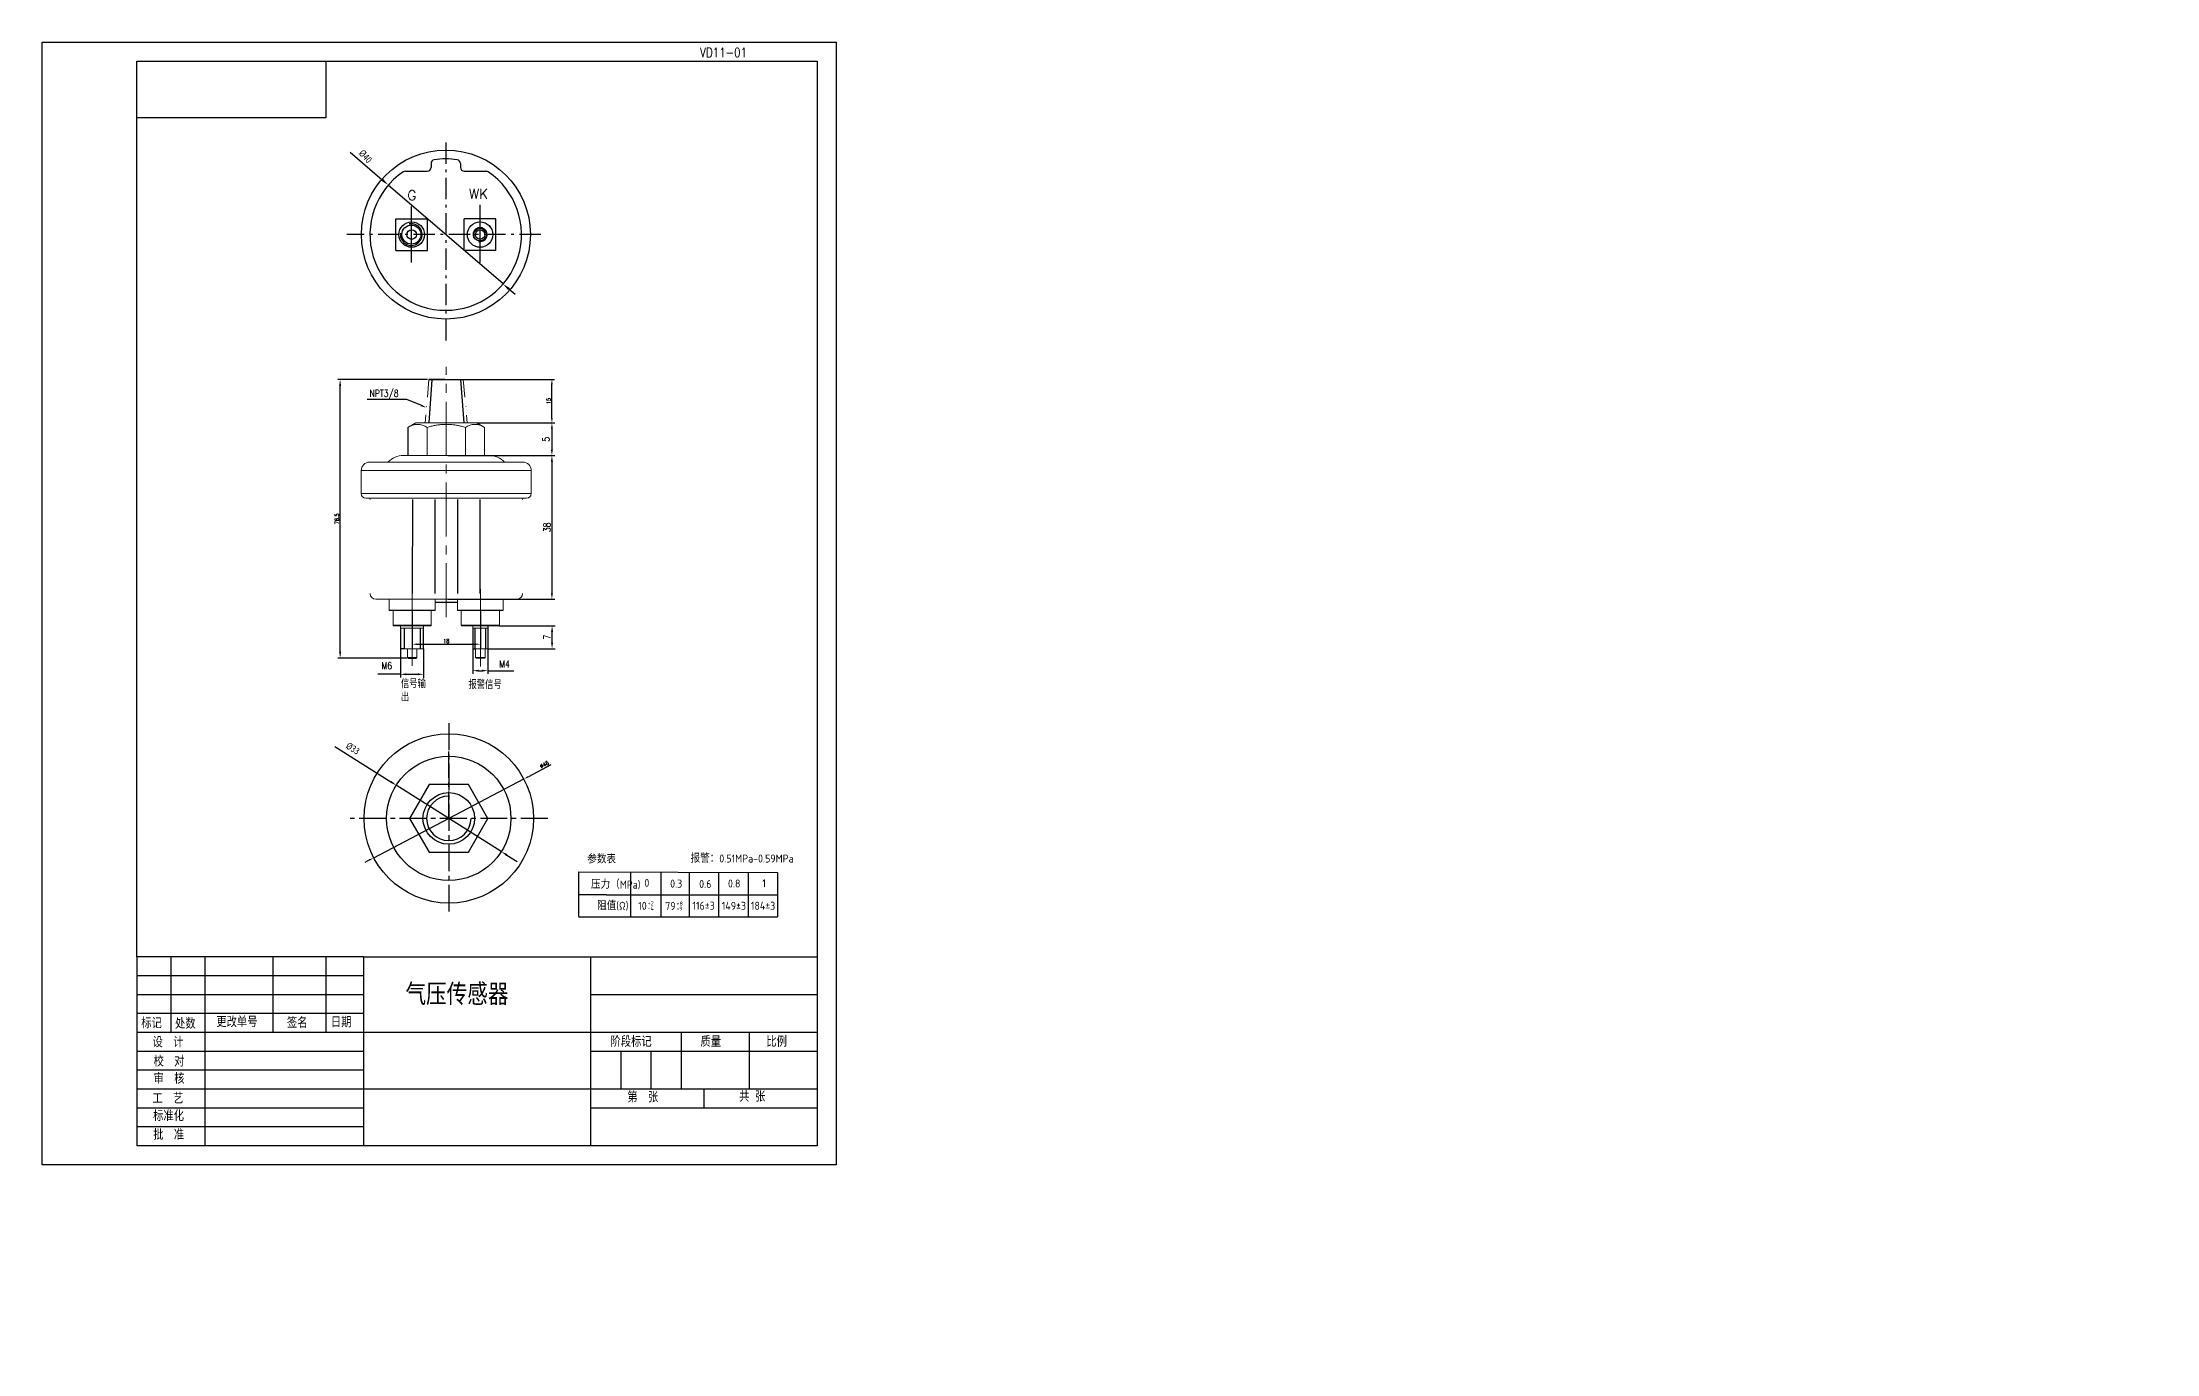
# Model space of a CAD drawing. Extents: x 262 to 4832, y 17 to 1407.
# Drawn here: x 1474 to 2531, y 751 to 1407 of the extents above; entities that cross this region are included whole.
import ezdxf

# ---------------------------------------------------------------- set-up
doc = ezdxf.new("R2010")
doc.units = 0
doc.header["$LTSCALE"] = 0.707071
for name, pattern in [('ACAD_ISO04W100', [30.5, 24, -3, 0.5, -3]), ('CENTER2', [28.575, 19.05, -3.175, 3.175, -3.175]), ('DASHDOT', [25.4, 12.7, -6.35, 0, -6.35]), ('HIDDEN', [0.2, 0.1, -0.1]), ('LINETYPE3', [25, 15, -4, 2, -4])]:
    doc.linetypes.add(name, pattern=pattern)
doc.layers.get('0').update_dxf_attribs({"linetype": 'CONTINUOUS'})
doc.layers.get('DEFPOINTS').update_dxf_attribs({"linetype": 'CONTINUOUS'})
for name, color, linetype in [('CCX', 7, 'CONTINUOUS'), ('CU', 1, 'CONTINUOUS'), ('标注', 7, 'CONTINUOUS'), ('粗实线', 1, 'CONTINUOUS'), ('细实线', 3, 'CONTINUOUS')]:
    doc.layers.add(name, color=color, linetype=linetype)
doc.layers.add('CENTR', color=1, linetype='DASHDOT', lineweight=15)
doc.layers.add('中心线', color=4, linetype='ACAD_ISO04W100', lineweight=0)
doc.styles.add('DIMSTYLE1', font='isocp.shx', dxfattribs={"height": 4, "bigfont": '工程汉字.shx'})
doc.styles.get("Standard").update_dxf_attribs({"font": 'txt.shx', "width": 0.8, "height": 2, "bigfont": '工程汉字.shx'})
doc.dimstyles.new('ISO-25', dxfattribs={"dimtxt": 2.5, "dimasz": 2.5, "dimexe": 1.25, "dimexo": 0.625, "dimtad": 1, "dimtxsty": 'Standard', "dimcen": 2.5, "dimadec": 0, "dimazin": 0, "dimtfac": 1, "dimtmove": 0, "dimatfit": 3, "dimfxl": 1, "dimarcsym": 0})

# ---------------------------------------------------------------- blocks, each defined once
blk = doc.blocks.new('*D187')
at = {"layer": 'CCX', "color": 0, "lineweight": -2, "transparency": 16777216}
for p, q in [((1639.8, 999.4), (1714.8, 1038.8)), ((1728.3, 1045.8), (1717.1, 1039.9)), ((1637.6, 998.3), (1635.4, 997.1))]:
    blk.add_line(p, q, dxfattribs=at)
at = {"layer": 'CCX', "color": 0, "transparency": 16777216}
for points in [[(1716.9, 1040.3), (1717.2, 1039.6), (1714.8, 1038.8)], [(1637.4, 998.6), (1637.8, 997.9), (1639.8, 999.4)]]:
    blk.add_solid(points, dxfattribs=at)
at = {"layer": 'DEFPOINTS', "color": 0, "transparency": 16777216}
for p in [(1714.8, 1038.8), (1639.8, 999.4)]:
    blk.add_point(p, dxfattribs=at)
at = {"layer": 'CCX', "color": 0, "transparency": 16777216, "insert": (1725.1, 1046), "char_height": 2, "attachment_point": 5, "rotation": 27.6706}
blk.add_mtext('%%C46', dxfattribs=at)
blk = doc.blocks.new('*D185')
at = {"layer": 'CCX', "color": 0, "lineweight": -2, "transparency": 16777216}
for p, q in [((1676.7, 1238.6), (1730.1, 1238.6)), ((1728.9, 1219.4), (1728.9, 1236.1)), ((1691.9, 1216.9), (1730.1, 1216.9))]:
    blk.add_line(p, q, dxfattribs=at)
at = {"layer": 'CCX', "color": 0, "transparency": 16777216}
for points in [[(1728.4, 1236.1), (1729.3, 1236.1), (1728.9, 1238.6)], [(1728.4, 1219.4), (1729.3, 1219.4), (1728.9, 1216.9)]]:
    blk.add_solid(points, dxfattribs=at)
at = {"layer": 'DEFPOINTS', "color": 0, "transparency": 16777216}
for p in [(1676.1, 1238.6), (1728.9, 1238.6), (1691.3, 1216.9)]:
    blk.add_point(p, dxfattribs=at)
at = {"layer": 'CCX', "color": 0, "transparency": 16777216, "insert": (1727.2, 1227.8), "char_height": 2, "attachment_point": 5, "rotation": 90}
blk.add_mtext('15', dxfattribs=at)
blk = doc.blocks.new('*D188')
at = {"layer": 'CCX', "color": 0, "lineweight": -2, "transparency": 16777216}
for p, q in [((1659, 1112.5), (1659, 1105)), ((1693.1, 1112.5), (1693.1, 1105)), ((1661.5, 1106.2), (1690.6, 1106.2))]:
    blk.add_line(p, q, dxfattribs=at)
at = {"layer": 'CCX', "color": 0, "transparency": 16777216}
for points in [[(1661.5, 1106.6), (1661.5, 1105.8), (1659, 1106.2)], [(1690.6, 1106.6), (1690.6, 1105.8), (1693.1, 1106.2)]]:
    blk.add_solid(points, dxfattribs=at)
at = {"layer": 'DEFPOINTS', "color": 0, "transparency": 16777216}
for p in [(1659, 1113.1), (1693.1, 1113.1), (1693.1, 1106.2)]:
    blk.add_point(p, dxfattribs=at)
at = {"layer": 'CCX', "color": 0, "transparency": 16777216, "insert": (1676.1, 1107.8), "char_height": 2, "attachment_point": 5}
blk.add_mtext('18', dxfattribs=at)
blk = doc.blocks.new('*D186')
at = {"layer": 'CCX', "color": 0, "lineweight": -2, "transparency": 16777216}
for p, q in [((1666.7, 1238.6), (1621.8, 1238.6)), ((1623, 1102.4), (1623, 1235.4)), ((1656.4, 1099.2), (1621.8, 1099.2))]:
    blk.add_line(p, q, dxfattribs=at)
at = {"layer": 'CCX', "color": 0, "transparency": 16777216}
for points in [[(1622.5, 1235.4), (1623.5, 1235.4), (1623, 1238.6)], [(1622.5, 1102.4), (1623.5, 1102.4), (1623, 1099.2)]]:
    blk.add_solid(points, dxfattribs=at)
at = {"layer": 'DEFPOINTS', "color": 0, "transparency": 16777216}
for p in [(1623, 1238.6), (1667.3, 1238.6), (1657, 1099.2)]:
    blk.add_point(p, dxfattribs=at)
at = {"layer": 'CCX', "color": 0, "transparency": 16777216, "insert": (1621.4, 1168.9), "char_height": 2, "attachment_point": 5, "rotation": 90}
blk.add_mtext('78.5', dxfattribs=at)

msp = doc.modelspace()

# ---------------------------------------------------------------- hatches: boundary and pattern name
msp.add_hatch(color=7).paths.add_polyline_path([(1692.957, 1317.402), (1692.957, 1317.508, -0.12376249), (1692.587, 1317.391, -0.01454544)])

# ---------------------------------------------------------------- linework, layer by layer
at = {"color": 7}
for p, q in [((1521.335, 1397.756, -0.555), (1861.535, 1397.756, -0.555)), ((1521.335, 949.826, -0.555), (1521.335, 1397.756, -0.555)), ((1861.535, 1397.756, -0.555), (1861.535, 855.326, -0.555)), ((1627.978, 1352.279, -0.555), (1644.049, 1338.422, -0.555)), ((1655.596, 1342.715, -0.555), (1666.531, 1342.715, -0.555)), ((1668.439, 1346.594, -0.555), (1668.439, 1344.623, -0.555)), ((1683.131, 1346.594, -0.555), (1683.131, 1344.623, -0.555)), ((1685.039, 1342.715, -0.555), (1689.324, 1342.715, -0.555)), ((1689.324, 1342.715, -0.555), (1695.974, 1342.715, -0.555)), ((1704.428, 1286.363, -0.555), (1647.06, 1335.826, -0.555)), ((1658.613, 1297.019, -0.555), (1658.613, 1325.091, -0.555)), ((1692.957, 1297.393, -0.555), (1692.957, 1325.946, -0.555)), ((1692.957, 1297.019, -0.555), (1692.957, 1325.091, -0.555)), ((1650.83, 1318.992, -0.555), (1666.73, 1318.992, -0.555)), ((1650.83, 1303.092, -0.555), (1650.83, 1318.992, -0.555)), ((1666.73, 1303.092, -0.555), (1666.73, 1318.992, -0.555)), ((1700.907, 1318.992, -0.555), (1685.007, 1318.992, -0.555)), ((1685.007, 1303.092, -0.555), (1685.007, 1318.992, -0.555)), ((1700.907, 1303.092, -0.555), (1700.907, 1318.992, -0.555)), ((1650.83, 1303.092, -0.555), (1666.73, 1303.092, -0.555)), ((1700.907, 1303.092, -0.555), (1685.007, 1303.092, -0.555)), ((1707.438, 1283.768, -0.555), (1710.449, 1281.172, -0.555)), ((1667.315, 1238.642, -0.555), (1684.498, 1238.642, -0.555)), ((1668.873, 1238.596, -0.555), (1667.334, 1216.925, -0.555)), ((1683.238, 1238.642, -0.555), (1684.78, 1216.925, -0.555)), ((1656.874, 1214.648, -0.555), (1656.874, 1200.59, -0.555)), ((1634.735, 949.826, -0.555), (1521.335, 949.826, -0.555)), ((1521.335, 949.826, -0.555), (1521.335, 855.326, -0.555)), ((1634.735, 949.826, -0.555), (1634.735, 855.326, -0.555)), ((1634.735, 949.826, -0.555), (1861.535, 949.826, -0.555)), ((1748.135, 949.826, -0.555), (1748.135, 855.326, -0.555)), ((1861.535, 930.926, -0.555), (1748.135, 930.926, -0.555)), ((1634.735, 912.026, -0.555), (1521.335, 912.026, -0.555)), ((1861.535, 912.026, -0.555), (1634.735, 912.026, -0.555)), ((1861.535, 883.676, -0.555), (1634.735, 883.676, -0.555)), ((1861.535, 855.326, -0.555), (1521.335, 855.326, -0.555))]:
    msp.add_line(p, q, dxfattribs=at)
at = {"lineweight": -3}
for p, q in [((1521.335, 1397.756, -0.555), (1615.835, 1397.756, -0.555)), ((1615.835, 1397.756, -0.555), (1615.835, 1369.406, -0.555)), ((1615.835, 1369.406, -0.555), (1521.335, 1369.406, -0.555))]:
    msp.add_line(p, q, dxfattribs=at)
at = {"color": 7, "linetype": 'LINETYPE3'}
for p, q in [((1675.868, 1357.054, -0.555), (1675.868, 1257.67, -0.555)), ((1723.357, 1311.042, -0.555), (1626.362, 1311.042, -0.555))]:
    msp.add_line(p, q, dxfattribs=at)
for p, q in [((1742.235, 992.296, -0.555), (1742.235, 970.263, -0.555)), ((1768.174, 991.971, -0.555), (1768.174, 969.938, -0.555)), ((1797.425, 991.971, -0.555), (1797.425, 969.938, -0.555)), ((1812.185, 991.971, -0.555), (1812.185, 969.938, -0.555)), ((1826.945, 991.971, -0.555), (1826.945, 969.938, -0.555)), ((1841.705, 991.971, -0.555), (1841.705, 969.938, -0.555)), ((1756.225, 980.825, -0.555), (1841.705, 980.825, -0.555)), ((1742.235, 969.938, -0.555), (1841.705, 969.938, -0.555))]:
    msp.add_line(p, q)
at = {"color": 7, "lineweight": -3}
msp.add_line((1804.835, 883.676, -0.555), (1804.835, 874.226, -0.555), dxfattribs=at)
at = {"color": 7}
for centre, radius in [((1675.868, 1311.042, -0.555), 42.262), ((1658.78, 1311.042, -0.555), 6.36), ((1658.613, 1311.042, -0.555), 4.77), ((1658.78, 1311.042, -0.555), 2.385), ((1692.957, 1311.042, -0.555), 6.36), ((1692.957, 1311.042, -0.555), 3.18), ((1692.957, 1311.042, -0.555), 2.385)]:
    msp.add_circle(centre, radius, dxfattribs=at)
for centre, radius, start, end in [((1655.596, 1340.807, -0.555), 1.908, 90, 124.148424), ((1666.531, 1344.623, -0.555), 1.908, 270, 0), ((1670.347, 1346.594, -0.555), 1.908, 98.696106, 180), ((1675.785, 1311.042, -0.555), 37.874, 81.303894, 98.696106), ((1681.223, 1346.594, -0.555), 1.908, 0, 81.303894), ((1685.039, 1344.623, -0.555), 1.908, 180, 270), ((1695.974, 1340.807, -0.555), 1.908, 55.851576, 90), ((1675.785, 1311.042, -0.555), 37.874, 124.148424, 270.126413), ((1675.785, 1311.042, -0.555), 37.874, 270.126413, 55.851576), ((1658.552, 1311.042, -0.555), 5.438, 173.286788, 101.480746), ((1692.957, 1311.042, -0.555), 3.519, 257.457716, 206.775449)]:
    msp.add_arc(centre, radius, start, end, dxfattribs=at)
for points in [[(1643.617, 1337.92, -0.555), (1644.482, 1338.924, -0.555), (1647.06, 1335.826, -0.555)], [(1707.006, 1283.266, -0.555), (1707.871, 1284.269, -0.555), (1704.428, 1286.363, -0.555)]]:
    msp.add_solid(points, dxfattribs=at)
at = {"layer": 'CCX', "color": 7}
for p, q in [((1675.307, 1238.642, -0.555), (1667.315, 1238.642, -0.555)), ((1668.86, 1238.421, -0.555), (1667.334, 1216.925, -0.555)), ((1683.238, 1238.642, -0.555), (1684.78, 1216.925, -0.555)), ((1683.238, 1238.642, -0.555), (1684.78, 1216.925, -0.555)), ((1691.297, 1216.925, -0.555), (1730.386, 1216.925, -0.555)), ((1728.886, 1213.925, -0.555), (1728.886, 1203.542, -0.555)), ((1676.807, 1200.542, -0.555), (1730.386, 1200.542, -0.555)), ((1676.807, 1200.542, -0.555), (1730.386, 1200.542, -0.555)), ((1728.886, 1197.542, -0.555), (1728.886, 1131.723, -0.555)), ((1659.007, 1122.544, -0.555), (1659.007, 1103.737, -0.555)), ((1676.807, 1128.723, -0.555), (1730.386, 1128.723, -0.555)), ((1693.107, 1122.544, -0.555), (1693.107, 1103.737, -0.555)), ((1653.173, 1114.245, -0.555), (1653.173, 1103.958, -0.555)), ((1695.777, 1103.958, -0.555), (1695.777, 1114.247, -0.555)), ((1653.173, 1103.958, -0.555), (1653.173, 1103.958, -0.555)), ((1653.37, 1103.958, -0.555), (1653.173, 1103.958, -0.555)), ((1653.173, 1103.958, -0.555), (1653.173, 1089.554, -0.555)), ((1664.722, 1103.958, -0.555), (1664.722, 1089.429, -0.555)), ((1689.333, 1103.958, -0.555), (1689.333, 1091.348, -0.555)), ((1696.911, 1103.958, -0.555), (1696.911, 1091.348, -0.555)), ((1656.173, 1091.16, -0.555), (1661.722, 1091.16, -0.555)), ((1657.007, 1099.196, -0.555), (1661.007, 1099.196, -0.555)), ((1657.007, 1099.196, -0.555), (1661.007, 1099.196, -0.555)), ((1692.333, 1092.956, -0.555), (1693.911, 1092.956, -0.555)), ((1696.911, 1092.956, -0.555), (1709.911, 1092.956, -0.555))]:
    msp.add_line(p, q, dxfattribs=at)
at = {"layer": 'CCX'}
for p, q in [((1653.173, 1091.16, -0.555), (1641.842, 1091.16, -0.555)), ((1742.235, 992.296, -0.555), (1841.705, 991.971, -0.555)), ((1783.4, 992.083, -0.555), (1783.4, 970.033, -0.555)), ((1756.225, 980.825, -0.555), (1742.235, 980.825, -0.555))]:
    msp.add_line(p, q, dxfattribs=at)
at = {"layer": 'CCX', "color": 7}
for points in [[(1728.386, 1213.925, -0.555), (1729.386, 1213.925, -0.555), (1728.886, 1216.925, -0.555)], [(1728.386, 1203.542, -0.555), (1729.386, 1203.542, -0.555), (1728.886, 1200.542, -0.555)], [(1728.386, 1197.542, -0.555), (1729.386, 1197.542, -0.555), (1728.886, 1200.542, -0.555)], [(1728.386, 1131.723, -0.555), (1729.386, 1131.723, -0.555), (1728.886, 1128.723, -0.555)], [(1656.173, 1091.66, -0.555), (1656.173, 1090.66, -0.555), (1653.173, 1091.16, -0.555)], [(1661.722, 1091.66, -0.555), (1661.722, 1090.66, -0.555), (1664.722, 1091.16, -0.555)], [(1692.333, 1093.456, -0.555), (1692.333, 1092.456, -0.555), (1689.333, 1092.956, -0.555)], [(1693.911, 1093.456, -0.555), (1693.911, 1092.456, -0.555), (1696.911, 1092.956, -0.555)]]:
    msp.add_solid(points, dxfattribs=at)
at = {"layer": 'CENTR', "color": 7}
for p, q in [((1667.315, 1238.642, -0.555), (1665.888, 1220.753, -0.555)), ((1684.498, 1238.642, -0.555), (1686.234, 1220.737, -0.555))]:
    msp.add_line(p, q, dxfattribs=at)
at = {"layer": 'CENTR', "color": 7, "linetype": 'Continuous'}
for p, q in [((1684.498, 1238.642, -0.555), (1668.532, 1238.642, -0.555)), ((1683.289, 1237.864, -0.555), (1683.283, 1237.939, -0.555)), ((1667.094, 1235.956, -0.555), (1667.094, 1235.992, -0.555)), ((1660.817, 1216.925, -0.555), (1656.874, 1214.648, -0.555)), ((1691.297, 1216.925, -0.555), (1660.817, 1216.925, -0.555)), ((1665.879, 1220.737, -0.555), (1665.579, 1216.925, -0.555)), ((1665.879, 1220.735, -0.555), (1665.88, 1220.737, -0.555)), ((1665.88, 1220.737, -0.555), (1665.893, 1220.75, -0.555)), ((1684.659, 1220.737, -0.555), (1684.644, 1220.752, -0.555)), ((1685.996, 1223.575, -0.555), (1685.996, 1223.607, -0.555)), ((1686.146, 1221.671, -0.555), (1686.146, 1221.702, -0.555)), ((1686.234, 1220.737, -0.555), (1686.534, 1216.925, -0.555)), ((1691.297, 1216.925, -0.555), (1695.24, 1214.648, -0.555)), ((1666.465, 1200.542, -0.555), (1666.465, 1214.648, -0.555)), ((1685.649, 1200.542, -0.555), (1685.649, 1214.648, -0.555)), ((1695.24, 1200.542, -0.555), (1695.24, 1214.648, -0.555)), ((1714.347, 1197.303, -0.555), (1637.766, 1197.303, -0.555)), ((1697.583, 1200.542, -0.555), (1654.53, 1200.542, -0.555)), ((1718.538, 1193.112, -0.555), (1633.575, 1193.112, -0.555)), ((1633.575, 1193.112, -0.555), (1633.575, 1181.492, -0.555)), ((1718.538, 1193.112, -0.555), (1718.538, 1181.492, -0.555)), ((1718.538, 1181.492, -0.555), (1633.575, 1181.492, -0.555)), ((1716.252, 1179.206, -0.555), (1635.861, 1179.206, -0.555)), ((1711.299, 1128.723, -0.555), (1640.814, 1128.723, -0.555)), ((1647.577, 1128.723, -0.555), (1647.577, 1123.294, -0.555)), ((1670.437, 1123.294, -0.555), (1647.577, 1123.294, -0.555)), ((1670.151, 1123.008, -0.555), (1647.863, 1123.008, -0.555)), ((1649.482, 1123.008, -0.555), (1649.482, 1115.674, -0.555)), ((1668.532, 1123.008, -0.555), (1668.532, 1115.674, -0.555)), ((1670.437, 1128.723, -0.555), (1670.437, 1123.294, -0.555)), ((1681.677, 1128.723, -0.555), (1681.677, 1123.294, -0.555)), ((1704.537, 1123.294, -0.555), (1681.677, 1123.294, -0.555)), ((1704.251, 1123.008, -0.555), (1681.962, 1123.008, -0.555)), ((1683.582, 1123.008, -0.555), (1683.582, 1115.674, -0.555)), ((1702.632, 1123.008, -0.555), (1702.632, 1115.674, -0.555)), ((1704.537, 1128.723, -0.555), (1704.537, 1123.294, -0.555)), ((1668.532, 1115.674, -0.555), (1649.482, 1115.674, -0.555)), ((1668.246, 1115.388, -0.555), (1649.768, 1115.388, -0.555)), ((1653.173, 1114.245, -0.555), (1653.173, 1115.388, -0.555)), ((1664.7, 1114.245, -0.555), (1653.173, 1114.245, -0.555)), ((1664.7, 1114.245, -0.555), (1664.7, 1115.348, -0.555)), ((1702.632, 1115.674, -0.555), (1683.582, 1115.674, -0.555)), ((1702.346, 1115.388, -0.555), (1683.867, 1115.388, -0.555)), ((1689.302, 1114.245, -0.555), (1689.302, 1115.387, -0.555)), ((1690.78, 1114.245, -0.555), (1689.302, 1114.245, -0.555)), ((1696.911, 1114.245, -0.555), (1690.78, 1114.245, -0.555)), ((1696.911, 1114.725, -0.555), (1696.911, 1115.388, -0.555)), ((1654.909, 1103.958, -0.555), (1664.722, 1103.958, -0.555)), ((1656.626, 1103.958, -0.555), (1656.626, 1099.577, -0.555)), ((1656.626, 1099.577, -0.555), (1657.007, 1099.196, -0.555)), ((1661.388, 1099.577, -0.555), (1656.626, 1099.577, -0.555)), ((1661.388, 1099.577, -0.555), (1661.007, 1099.196, -0.555)), ((1661.388, 1103.958, -0.555), (1661.388, 1099.577, -0.555)), ((1664.698, 1103.986, -0.555), (1664.722, 1103.958, -0.555)), ((1690.263, 1103.958, -0.555), (1696.911, 1103.958, -0.555)), ((1690.428, 1104.067, -0.555), (1690.428, 1104.052, -0.555)), ((1690.725, 1103.958, -0.555), (1690.725, 1099.577, -0.555)), ((1690.725, 1099.577, -0.555), (1691.106, 1099.196, -0.555)), ((1695.488, 1099.577, -0.555), (1690.725, 1099.577, -0.555)), ((1695.488, 1099.577, -0.555), (1695.107, 1099.196, -0.555)), ((1695.488, 1103.958, -0.555), (1695.488, 1099.577, -0.555)), ((1661.007, 1099.196, -0.555), (1657.007, 1099.196, -0.555)), ((1695.107, 1099.196, -0.555), (1691.106, 1099.196, -0.555))]:
    msp.add_line(p, q, dxfattribs=at)
at = {"layer": 'CENTR', "color": 7, "linetype": 'HIDDEN'}
for p, q in [((1668.878, 1238.642, -0.555), (1668.878, 1238.599, -0.555)), ((1668.878, 1238.6, -0.555), (1668.881, 1238.642, -0.555)), ((1668.94, 1238.642, -0.555), (1668.878, 1238.6, -0.555)), ((1668.878, 1238.6, -0.555), (1668.878, 1238.599, -0.555)), ((1683.31, 1237.57, -0.555), (1683.289, 1237.864, -0.555)), ((1683.31, 1237.569, -0.555), (1683.31, 1237.879, -0.555)), ((1684.671, 1220.737, -0.555), (1684.644, 1220.752, -0.555)), ((1664.7, 1115.348, -0.555), (1664.7, 1115.388, -0.555)), ((1689.302, 1115.387, -0.555), (1689.32, 1115.365, -0.555)), ((1689.314, 1115.368, -0.555), (1689.32, 1115.365, -0.555)), ((1690.428, 1104.052, -0.555), (1690.428, 1104.04, -0.555))]:
    msp.add_line(p, q, dxfattribs=at)
at = {"layer": 'CENTR', "color": 7, "linetype": 'Continuous'}
for centre, radius, start, end in [((1637.766, 1193.112, -0.555), 4.191, 90, 180), ((1654.53, 1190.177, -0.555), 10.365, 90, 136.375061), ((1697.583, 1190.177, -0.555), 10.365, 43.624939, 90), ((1714.347, 1193.112, -0.555), 4.191, 0, 90), ((1635.861, 1181.492, -0.555), 2.286, 180, 270), ((1637.385, 1178.634, -0.555), 0.572, 0, 90), ((1714.728, 1178.634, -0.555), 0.572, 90, 180), ((1716.252, 1181.492, -0.555), 2.286, 270, 0), ((1640.814, 1131.581, -0.555), 2.857, 180, 270), ((1711.299, 1131.581, -0.555), 2.857, 270, 0), ((1647.863, 1123.294, -0.555), 0.286, 180, 270), ((1670.151, 1123.294, -0.555), 0.286, 270, 0), ((1681.962, 1123.294, -0.555), 0.286, 180, 270), ((1704.251, 1123.294, -0.555), 0.286, 270, 0), ((1649.768, 1115.674, -0.555), 0.286, 180, 270), ((1668.246, 1115.674, -0.555), 0.286, 270, 0), ((1683.867, 1115.674, -0.555), 0.286, 180, 270), ((1702.346, 1115.674, -0.555), 0.286, 270, 0)]:
    msp.add_arc(centre, radius, start, end, dxfattribs=at)
at = {"layer": 'CENTR', "color": 7, "linetype": 'HIDDEN'}
for centre, start, end in [((1654.53, 1190.177, -0.555), 136.375061, 136.564106), ((1697.583, 1190.177, -0.555), 43.435894, 43.624939)]:
    msp.add_arc(centre, 10.365, start, end, dxfattribs=at)
at = {"layer": 'CENTR', "color": 7, "linetype": 'Continuous'}
for points in [[(1667.246, 1237.864, -0.555), (1667.229, 1237.881, -0.555), (1667.244, 1237.898, -0.555)], [(1683.264, 1237.927, -0.555), (1683.278, 1237.935, -0.555)], [(1683.284, 1237.868, -0.555), (1683.292, 1237.878, -0.555)], [(1683.292, 1237.878, -0.555), (1683.296, 1237.886, -0.555)], [(1683.296, 1237.886, -0.555), (1683.3, 1237.895, -0.555), (1683.301, 1237.9, -0.555)], [(1683.301, 1237.9, -0.555), (1683.3, 1237.905, -0.555)], [(1666.465, 1214.648, -0.555), (1665.462, 1215.179, -0.555), (1664.497, 1215.591, -0.555), (1663.55, 1215.889, -0.555), (1662.609, 1216.071, -0.555), (1661.668, 1216.132, -0.555), (1660.727, 1216.07, -0.555), (1659.786, 1215.888, -0.555), (1658.839, 1215.59, -0.555), (1657.874, 1215.178, -0.555), (1656.874, 1214.648, -0.555)], [(1665.888, 1220.753, -0.555), (1666.027, 1220.786, -0.555)], [(1685.649, 1214.648, -0.555), (1683.642, 1215.179, -0.555), (1681.713, 1215.591, -0.555), (1679.82, 1215.889, -0.555), (1677.937, 1216.071, -0.555), (1676.056, 1216.132, -0.555), (1674.174, 1216.07, -0.555), (1672.292, 1215.889, -0.555), (1670.399, 1215.591, -0.555), (1668.472, 1215.179, -0.555), (1666.465, 1214.648, -0.555)], [(1684.649, 1220.757, -0.555), (1684.589, 1220.782, -0.555)], [(1695.24, 1214.648, -0.555), (1694.239, 1215.178, -0.555), (1693.275, 1215.59, -0.555), (1692.327, 1215.888, -0.555), (1691.386, 1216.07, -0.555), (1690.445, 1216.132, -0.555), (1689.504, 1216.071, -0.555), (1688.562, 1215.889, -0.555), (1687.616, 1215.591, -0.555), (1686.652, 1215.179, -0.555), (1685.649, 1214.648, -0.555)]]:
    msp.add_spline(points, degree=3, dxfattribs=at)
at = {"layer": 'CENTR', "color": 7, "linetype": 'HIDDEN'}
for points in [[(1683.279, 1237.926, -0.555), (1683.265, 1237.931, -0.555)], [(1683.3, 1237.905, -0.555), (1683.279, 1237.926, -0.555)], [(1683.315, 1237.887, -0.555), (1683.291, 1237.901, -0.555)], [(1684.525, 1220.788, -0.555), (1684.516, 1220.788, -0.555)], [(1684.589, 1220.782, -0.555), (1684.525, 1220.788, -0.555)], [(1689.297, 1115.388, -0.555), (1689.297, 1115.384, -0.555)], [(1689.297, 1115.384, -0.555), (1689.298, 1115.38, -0.555)], [(1689.298, 1115.38, -0.555), (1689.313, 1115.365, -0.555)]]:
    msp.add_spline(points, degree=3, dxfattribs=at)
at = {"layer": 'CU', "color": 7}
for p, q in [((1676.057, 1238.642, -0.555), (1684.498, 1238.642, -0.555)), ((1656.331, 1228.587, -0.555), (1636.48, 1228.578, -0.555)), ((1676.807, 1200.542, -0.555), (1695.24, 1200.542, -0.555)), ((1659.257, 1178.634, -0.555), (1659.007, 1131.551, -0.555)), ((1670.417, 1178.634, -0.555), (1670.417, 1131.581, -0.555)), ((1681.697, 1178.634, -0.555), (1681.697, 1131.581, -0.555)), ((1692.857, 1178.634, -0.555), (1692.857, 1131.581, -0.555)), ((1670.405, 1127.164, -0.555), (1681.577, 1127.164, -0.555)), ((1676.807, 1128.723, -0.555), (1711.299, 1128.723, -0.555)), ((1654.964, 1114.245, -0.555), (1654.964, 1103.958, -0.555)), ((1663.038, 1114.245, -0.555), (1663.05, 1103.958, -0.555)), ((1664.674, 1104, -0.555), (1664.7, 1114.245, -0.555)), ((1689.302, 1114.245, -0.555), (1689.312, 1114.03, -0.555)), ((1689.312, 1114.03, -0.555), (1689.333, 1103.958, -0.555)), ((1690.428, 1103.958, -0.555), (1690.428, 1114.245, -0.555)), ((1696.911, 1115.388, -0.555), (1696.911, 1103.958, -0.555)), ((1702.346, 1115.388, -0.555), (1730.452, 1115.388, -0.555)), ((1728.952, 1106.958, -0.555), (1728.952, 1112.388, -0.555)), ((1654.908, 1103.958, -0.555), (1653.37, 1103.958, -0.555)), ((1689.333, 1103.958, -0.555), (1690.263, 1103.958, -0.555)), ((1696.911, 1103.958, -0.555), (1730.452, 1103.958, -0.555))]:
    msp.add_line(p, q, dxfattribs=at)
at = {"layer": 'CU', "color": 7, "elevation": -0.555}
msp.add_lwpolyline([(1663.38, 1225.66), (1656.331, 1228.587), (1656.331, 1228.587), (1656.331, 1228.587)], dxfattribs=at)
at = {"layer": 'CU', "color": 7}
for points in [[(1663.572, 1226.122, -0.555), (1666.151, 1224.509, -0.555), (1663.188, 1225.198, -0.555)], [(1728.452, 1112.388, -0.555), (1729.452, 1112.388, -0.555), (1728.952, 1115.388, -0.555)], [(1728.452, 1106.958, -0.555), (1729.452, 1106.958, -0.555), (1728.952, 1103.958, -0.555)]]:
    msp.add_solid(points, dxfattribs=at)
at = {"layer": '中心线', "color": 7, "linetype": 'CENTER2', "ltscale": 2}
msp.add_line((1676.057, 1119.705, -0.555), (1676.057, 1244.876, -0.555), dxfattribs=at)
at = {"layer": '中心线', "color": 7}
for p, q in [((1659.007, 1095.419, -0.555), (1659.007, 1134.386, -0.555)), ((1693.107, 1095.126, -0.555), (1693.107, 1135.308, -0.555))]:
    msp.add_line(p, q, dxfattribs=at)
at = {"layer": '标注', "color": 7, "linetype": 'CENTER2'}
for p, q in [((1677.332, 1066.751, -0.555), (1677.332, 971.761, -0.555)), ((1677.332, 1019.103, -0.555), (1677.332, 1052.571, -0.555)), ((1726.78, 1019.103, -0.555), (1626.301, 1019.103, -0.555))]:
    msp.add_line(p, q, dxfattribs=at)
at = {"layer": '标注', "color": 7}
for p, q in [((1620.407, 1055.025, -0.555), (1648.269, 1037.434, -0.555)), ((1703.59, 1002.507, -0.555), (1651.055, 1035.675, -0.555)), ((1706.376, 1000.748, -0.555), (1711.55, 997.481, -0.555))]:
    msp.add_line(p, q, dxfattribs=at)
at = {"layer": '标注', "color": 7, "elevation": -0.555}
msp.add_lwpolyline([(1667.54, 1036.036), (1657.757, 1019.091), (1667.54, 1002.146), (1687.105, 1002.146), (1696.888, 1019.091), (1687.105, 1036.036)], close=True, dxfattribs=at)
at = {"layer": '标注', "color": 7}
for radius in [42.361, 31.065, 12.901]:
    msp.add_circle((1677.323, 1019.091, -0.555), radius, dxfattribs=at)
msp.add_arc((1677.323, 1019.091, -0.555), 11.113, 90, 0, dxfattribs=at)
for points in [[(1648.562, 1037.899, -0.555), (1647.976, 1036.97, -0.555), (1651.055, 1035.675, -0.555)], [(1706.67, 1001.212, -0.555), (1706.083, 1000.284, -0.555), (1703.59, 1002.507, -0.555)]]:
    msp.add_solid(points, dxfattribs=at)
at = {"layer": '细实线', "color": 7}
for p, q in [((1474.085, 1407.206, -0.555), (1870.985, 1407.206, -0.555)), ((1474.085, 845.876, -0.555), (1474.085, 1407.206, -0.555)), ((1870.985, 1407.206, -0.555), (1870.985, 845.876, -0.555)), ((1538.345, 949.826, -0.555), (1538.345, 912.026, -0.555)), ((1555.355, 949.826, -0.555), (1555.355, 855.326, -0.555)), ((1589.375, 949.826, -0.555), (1589.375, 912.026, -0.555)), ((1615.835, 949.826, -0.555), (1615.835, 912.026, -0.555)), ((1634.735, 940.376, -0.555), (1521.335, 940.376, -0.555)), ((1634.735, 930.926, -0.555), (1521.335, 930.926, -0.555)), ((1634.735, 921.476, -0.555), (1521.335, 921.476, -0.555)), ((1634.735, 912.026, -0.555), (1521.335, 912.026, -0.555)), ((1793.495, 912.026, -0.555), (1793.495, 883.676, -0.555)), ((1827.515, 912.026, -0.555), (1827.515, 883.676, -0.555)), ((1634.735, 902.576, -0.555), (1521.335, 902.576, -0.555)), ((1861.535, 902.576, -0.555), (1748.135, 902.576, -0.555)), ((1763.255, 902.576, -0.555), (1763.255, 883.676, -0.555)), ((1778.375, 902.576, -0.555), (1778.375, 883.676, -0.555)), ((1634.735, 893.126, -0.555), (1521.335, 893.126, -0.555)), ((1634.735, 883.676, -0.555), (1521.335, 883.676, -0.555)), ((1634.735, 874.226, -0.555), (1521.335, 874.226, -0.555)), ((1861.535, 874.226, -0.555), (1748.135, 874.226, -0.555)), ((1634.735, 864.776, -0.555), (1521.335, 864.776, -0.555)), ((1870.985, 845.876, -0.555), (1474.085, 845.876, -0.555))]:
    msp.add_line(p, q, dxfattribs=at)

# ---------------------------------------------------------------- texts
at = {"color": 7}
for s, p in [('G', (1656.601, 1328.179, -0.555)), ('WK', (1687.377, 1328.968, -0.555))]:
    msp.add_text(s, height=5, dxfattribs=at).set_placement(p)
at = {"color": 7, "lineweight": -3, "insert": (1802.934, 1404.506, -0.555), "char_height": 4.725, "width": 31.3516, "attachment_point": 1}
msp.add_mtext('VD11-01', dxfattribs=at)
at = {"color": 7, "insert": (1635.604, 1350.116, -0.555), "char_height": 3.5, "attachment_point": 5, "rotation": 312.655229}
msp.add_mtext('{\\Ftxt|c0;%%C40}', dxfattribs=at)
at = {"char_height": 4, "style": 'DIMSTYLE1'}
for s, insert, attachment_point in [('参数表', (1746.538, 1000.619, -0.555), 1), ('压力（MPa)', (1748.411, 987.974, -0.555), 1), ('0', (1775.127, 988.869, -0.555), 1), ('0.6', (1802.499, 988.323, -0.555), 1), ('0.8', (1816.899, 988.538, -0.555), 1), ('1', (1834.06, 988.648, -0.555), 1), ('阻值(Ω)', (1751.47, 977.394, -0.555), 1), ('10', (1774.157, 975.389, -0.555), 5), ('79', (1788.105, 975.296, -0.555), 5), ('116%%P3', (1804.689, 975.423, -0.555), 5), ('149%%P3', (1819.853, 975.377, -0.555), 5), ('184%%P3', (1834.439, 975.404, -0.555), 5)]:
    msp.add_mtext(s, dxfattribs=dict(at, insert=insert, attachment_point=attachment_point))
at = {"color": 7, "insert": (1596.398, 919.505, -0.555), "char_height": 4.725, "width": 33.30615, "attachment_point": 1}
msp.add_mtext('{\\fFangSong_GB2312|b0|i0|c134|p49;签名}', dxfattribs=at)
at = {"layer": 'CCX', "insert": (1637.71, 1233.478, -0.555), "char_height": 3.5, "width": 30.14168, "attachment_point": 1}
msp.add_mtext('NPT3/8', dxfattribs=at)
at = {"layer": 'CCX', "color": 7, "attachment_point": 5, "rotation": 90}
for s, insert, char_height in [('{\\H1.167x;5} ', (1725.937, 1208.663, -0.555), 3), ('38', (1726.386, 1164.632, -0.555), 3.5)]:
    msp.add_mtext(s, dxfattribs=dict(at, insert=insert, char_height=char_height))
at = {"layer": 'CCX', "color": 7, "attachment_point": 1}
for s, insert, char_height, width in [('M6', (1643.68, 1097.292, -0.555), 3.5, 7.72242), ('信号输出', (1653.387, 1088.295, -0.555), 4, 14.12709), ('报警信号', (1687.137, 1087.823, -0.555), 4, 20.43243)]:
    msp.add_mtext(s, dxfattribs=dict(at, insert=insert, char_height=char_height, width=width))
at = {"layer": 'CCX', "color": 7, "insert": (1705.184, 1096.355, -0.555), "char_height": 3.5, "attachment_point": 5}
msp.add_mtext('M4', dxfattribs=at)
at = {"layer": 'CCX', "attachment_point": 1, "style": 'DIMSTYLE1'}
for s, insert, char_height, width in [('报警：0.51MPa-0.59MPa', (1798.169, 1001.029, -0.555), 4, 60.81497), ('0.3', (1787.993, 988.474, -0.555), 4, 12.62092), ('-4', (1776.7, 975.12, -0.555), 2, 3.71924), ('+2', (1776.751, 977.641, -0.555), 2, 3.71924), ('-9', (1791.084, 974.987, -0.555), 2, 3.71924), ('+8', (1791.135, 977.509, -0.555), 2, 3.71924)]:
    msp.add_mtext(s, dxfattribs=dict(at, insert=insert, char_height=char_height, width=width))
at = {"layer": 'CU', "color": 7, "insert": (1726.452, 1109.673, -0.555), "char_height": 3.5, "attachment_point": 5, "rotation": 90}
msp.add_mtext('7', dxfattribs=at)
at = {"layer": 'CU', "char_height": 4, "attachment_point": 4, "style": 'DIMSTYLE1'}
for insert in [(2525.811, 833.066), (2527.057, 833.481), (2529.393, 834.752), (2529.856, 834.825), (2530.979, 832.989), (2531.218, 833.583), (2347.963, 751.397)]:
    msp.add_mtext('\\A1;', dxfattribs=dict(at, insert=insert))
at = {"layer": '标注', "color": 7, "insert": (1629.333, 1054.065, -0.555), "char_height": 3.5, "attachment_point": 5, "rotation": 327.733753}
msp.add_mtext('{\\Ftxt|c0;%%C33}', dxfattribs=at)
at = {"layer": '粗实线', "color": 7, "insert": (1655.626, 936.209, -0.555), "char_height": 9.45, "width": 73.97756, "attachment_point": 1}
msp.add_mtext('{\\fSimSun|b0|i0|c134|p2;气压传感器}', dxfattribs=at)
at = {"layer": '细实线', "color": 7, "char_height": 4.725, "width": 33.30615, "attachment_point": 1}
for s, insert in [('{\\fﾷￂￋￎ_GB2312|b0|i0|c134|p49;标记}', (1523.561, 919.343, -0.555)), ('{\\fFangSong_GB2312|b0|i0|c134|p49;处数  }', (1540.449, 919.108, -0.555)), ('{\\fﾷￂￋￎ_GB2312|b0|i0|c134|p49;更改单号  }', (1561.072, 919.945, -0.555)), ('{\\fﾷￂￋￎ_GB2312|b0|i0|c134|p49;日期}', (1618.331, 919.835, -0.555)), ('{\\fFangSong_GB2312|b0|i0|c134|p49;设  计}', (1529.175, 909.847, -0.555)), ('{\\fﾷￂￋￎ_GB2312|b0|i0|c134|p49;阶段标记}', (1758.119, 910.084, -0.555)), ('{\\fﾷￂￋￎ_GB2312|b0|i0|c134|p49;质量}', (1803.117, 910.084, -0.555)), ('{\\fﾷￂￋￎ_GB2312|b0|i0|c134|p49;比例}', (1836.081, 910.084, -0.555)), ('{\\fFangSong_GB2312|b0|i0|c134|p49;校  对}', (1529.714, 900.232, -0.555)), ('{\\fFangSong_GB2312|b0|i0|c134|p49;审  核}', (1529.714, 891.597, -0.555)), ('{\\fFangSong_GB2312|b0|i0|c134|p49;工  艺}', (1529.132, 881.671, -0.555)), ('{\\fFangSong_GB2312|b0|i0|c134|p49;第  张}', (1766.592, 882.357, -0.555)), ('{\\fﾷￂￋￎ_GB2312|b0|i0|c134|p49;共  张}', (1822.487, 882.62, -0.555)), ('{\\fFangSong_GB2312|b0|i0|c134|p49;标准化}', (1529.468, 872.979, -0.555)), ('{\\fFangSong_GB2312|b0|i0|c134|p49;批  准}', (1529.562, 863.576, -0.555))]:
    msp.add_mtext(s, dxfattribs=dict(at, insert=insert))

# ---------------------------------------------------------------- dimensions: what is measured, and where the dimension line sits
at = {"layer": 'CCX'}
for base, p1, p2, text, override, picture, middle in [((1623.006, 1238.642, -0.555), (1657.007, 1099.196, -0.555), (1667.315, 1238.642, -0.555), '78.5', {"dimtxt": 3.5, "dimasz": 3.2}, '*D186', (1621.381, 1168.919, -0.555)), ((1728.852, 1238.642, -0.555), (1691.297, 1216.925, -0.555), (1676.057, 1238.642, -0.555), '15', {"dimtxt": 3.5}, '*D185', (1727.227, 1227.783, -0.555))]:
    dim = msp.add_linear_dim(base=base, p1=p1, p2=p2, angle=270, text=text, dimstyle='ISO-25', override=override, dxfattribs=at)
    dim.commit()
    dim.dimension.update_dxf_attribs({"geometry": picture, "text_midpoint": middle})
dim = msp.add_linear_dim(base=(1693.107, 1106.22, -0.555), p1=(1659.007, 1113.14, -0.555), p2=(1693.107, 1113.14, -0.555), text='18', dimstyle='ISO-25', override={"dimtxt": 3.5}, dxfattribs=at)
dim.commit()
dim.dimension.update_dxf_attribs({"geometry": '*D188', "text_midpoint": (1676.057, 1107.845, -0.555)})
dim = msp.add_diameter_dim_2p(p1=(1639.806, 999.419, -0.555), p2=(1714.839, 1038.763, -0.555), text='%%C46', dimstyle='ISO-25', override={"dimtxt": 3.5}, dxfattribs=at)
dim.commit()
dim.dimension.update_dxf_attribs({"geometry": '*D187', "text_midpoint": (1725.899, 1044.563, -0.555), "dimtype": 163})

doc.saveas('drawing.dxf')
